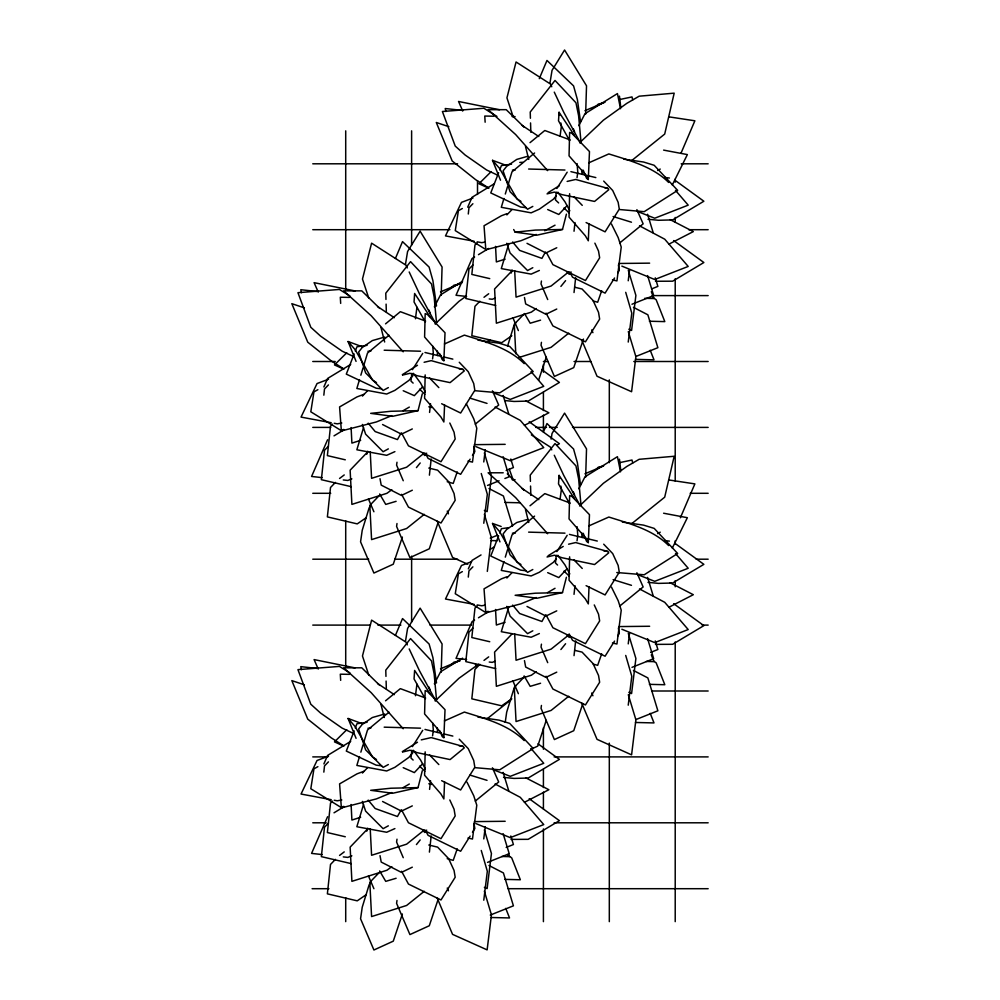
<?xml version="1.0" encoding="UTF-8"?>
<svg xmlns="http://www.w3.org/2000/svg" width="1000" height="1000" viewBox="0 0 1000 1000"><rect width="100%" height="100%" fill="white"/><g stroke="black" fill="none" stroke-linecap="round" stroke-linejoin="round"><path stroke-width="1.5" d="M425.175 374.913L424.6 398.312L440.875 416.938L443.862 421.987L444.575 404.9M425.175 751.862L424.6 775.25L440.875 793.888L443.862 798.938L444.575 781.85M569.625 193.725L569.05 217.125L585.325 235.75L588.312 240.8L589.025 223.713M569.625 556.825L569.05 580.225L585.325 598.862L588.312 603.913L589.025 586.825M441.2 295.325L442.075 267L420.125 231.188L407.575 251.537L405.487 264.312M441.2 672.262L442.075 643.95L420.125 608.138L407.575 628.488L405.487 641.263M585.65 114.138L586.525 85.812L564.575 50L552.038 70.35L549.95 83.125M585.65 477.238L586.525 448.925L564.575 413.113L552.038 433.462L551.112 439.137M443.862 360.7L445.025 332.738L427.488 314.562L425.175 313.625L424.6 337.025L440.875 355.65L443.862 360.7L442.175 359.55L439.9 354.087M443.862 737.65L445.025 709.688L427.488 691.513L425.175 690.575L424.6 713.962L440.875 732.6L443.862 737.65L442.175 736.5L439.9 731.038M588.312 179.513L589.475 151.55L571.938 133.387L569.625 132.438L569.05 155.838L585.325 174.462L588.312 179.513L586.638 178.363L583.212 170.162M588.312 542.625L589.475 514.663L571.938 496.488L569.625 495.55L569.05 518.938L585.325 537.575L588.312 542.625L586.638 541.475L583.212 533.275M574.412 135.412L559.075 112.3L558.513 120.787L569.6 140.55M574.412 498.525L559.075 475.4L558.513 483.9L569.6 503.663M323.837 395.175L324.5 388.988L328.425 384.925M323.837 772.125L324.5 765.938L328.425 761.875M468.288 214L468.95 207.8L472.887 203.738M468.288 577.1L468.95 570.913L472.887 566.85M431.188 459L429.4 475.163M431.188 835.95L429.4 852.113M575.65 277.812L574.025 292.525M575.65 640.925L574.025 655.638M411.863 373.325L410.975 381.087L413.125 383.113M429.562 412.425L430.538 403.738M411.863 750.275L410.975 758.037L413.125 760.062M429.562 789.375L430.538 780.688M556.312 192.15L555.438 199.9L558.638 202.938M574.025 231.238L574.987 222.562M556.312 555.25L555.438 563.013L557.575 565.037M574.025 594.35L574.987 585.662M483.775 461.962L485.275 449.775M483.775 523.25L487.325 494.3L481.262 473.512M487.312 571.4L491.438 537.875L484.35 514.225M483.775 838.913L485.275 826.725M483.775 900.2L487.325 871.25L481.262 850.462M628.237 280.775L629.538 270.113M628.237 342.062L631.788 313.113L625.712 292.325M628.237 643.888L629.538 633.225M628.237 705.175L631.788 676.213L625.712 655.438M415.438 318.775L416.938 307.288M415.438 695.725L416.938 684.225M560.075 136.15L561.4 126.1L560.887 123.025M560.075 499.263L561.4 489.2L560.887 486.138M432.575 358.9L433.312 353.338L432.75 346.2M432.575 735.837L433.312 730.288L432.75 723.15M577.025 177.712L577.775 172.15L577.1 163.588M577.025 540.812L577.775 535.262L577.1 526.7M397 462.238L396.587 465.125L403.25 480.737M397 523.525L396.587 526.413L409.925 557.638L429.288 548.8L438.4 521.638M397 839.188L396.587 842.075L403.25 857.688M397 900.475L396.587 903.363L409.925 934.587L429.288 925.75L438.4 898.587M541.45 281.05L541.038 283.938L547.712 299.55M541.45 342.337L541.038 345.225L554.388 376.45L573.737 367.612L583.475 339.062M505.225 722.312L506.675 712.212L513.5 690.025L515.638 685.975M541.45 644.163L541.038 647.05L547.712 662.663M541.45 705.45L541.038 708.337L554.388 739.562L573.737 730.713L582.85 703.562M422.287 393.825L418.05 410.637L392.612 416.325L370.675 413.35L390.9 411.275L418.05 410.637M422.287 770.775L418.05 787.588L392.612 793.275L370.675 790.3L390.9 788.225L418.05 787.588M566.413 214.163L562.5 229.45L537.062 235.138L515.125 232.162L513.675 229.537M566.413 577.263L562.5 592.562L537.062 598.25L515.125 595.275L535.363 593.2L562.5 592.562M359.513 379.637L356.85 388.488L386.688 394.025L394.9 390.35L408.95 380.375L412.875 375.7M360.85 375.213L363.062 367.837M363.95 364.888L367.5 353.088L389.025 335.25M363.512 427.65L356.85 449.775L386.688 455.312L394.9 451.637M503.963 198.45L501.3 207.3L531.138 212.838L539.362 209.163L553.413 199.2L556.35 195.688M505.3 194.025L507.512 186.65M508.413 183.7L511.962 171.9L534.587 153M508.85 243.512L501.3 268.587L531.138 274.125L539.362 270.45M359.513 756.587L356.85 765.438L386.688 770.975L394.9 767.3L408.95 757.325L412.875 752.65M360.85 752.163L363.062 744.788M363.95 741.838L367.5 730.025L389.025 712.2M363.512 804.6L356.85 826.725L386.688 832.262L394.9 828.575M503.963 561.562L501.3 570.413L531.138 575.95L539.362 572.263L553.413 562.3L556.35 558.787M505.3 557.137L507.512 549.763M508.413 546.812L511.962 535L534.587 516.112M508.85 606.613L501.3 631.7L531.138 637.238L539.362 633.55M366.775 454.212L367.688 451.25M511.225 273.025L512.137 270.062M507.587 346.138L513.5 326.912L515.638 322.863M366.775 831.15L367.688 828.2M538.625 380.15L546.225 357.262M457.225 471.9L453.212 483.425L447.2 481.737M601.688 290.712L597.663 302.238L593.162 300.975M457.225 848.85L453.212 860.375L447.2 858.688M601.688 653.825L597.663 665.35L593.162 664.075M354.162 353.963L346.3 374.113L376.15 388.2L381.625 388.862M355.275 351.075L356.962 346.763L367.1 345.337M498.612 172.775L490.763 192.925L520.6 207.013L526.075 207.675M499.738 169.887L501.413 165.575L511.55 164.15M354.162 730.9L346.3 751.062L376.15 765.15L381.625 765.812M355.275 728.025L356.962 723.713L367.1 722.288M498.612 535.875L490.763 556.038L520.6 570.112L526.075 570.788M499.738 533L501.413 528.688L508.65 527.663M395.425 258.45L402.525 241.625L429.113 267.075L432.925 280.712L436.525 306.062M539.288 78.662L546.975 60.45L573.562 85.887L577.375 99.525L580.55 121.888M395.425 635.4L402.525 618.575L429.113 644.025L432.925 657.663L436.525 683M680.987 153.25L694.875 120.787L669.038 116.875M680.375 517.775L694.875 483.888L669.038 479.988M323.888 386.95L327.575 378.488L350.712 364.412M327.575 439.775L311.575 476.463L322.137 477.625M467.725 207.175L472.038 197.3L493.888 184M323.888 763.9L327.575 755.438L350.712 741.363M327.575 816.725L311.575 853.4L322.137 854.575M468.338 568.875L472.038 560.413L481.037 554.938M402.388 537.062L393.275 564.212L373.913 573.05L360.562 541.825L362.225 530.288L369.05 508.1L371.188 504.05M402.388 914L393.275 941.162L373.913 950L360.562 918.775L362.225 907.237L369.05 885.05L371.188 881M546.225 720.375L537.725 746.137L530.812 749.287M672.312 184.975L687.362 154.588L663.612 150.113M672.312 548.075L687.362 517.7L663.612 513.225M434.35 306.85L440.562 294.862L462.612 281.2M578.8 125.662L585.013 113.675L617.438 93.575L620.525 108.713M434.35 683.8L440.562 671.812L462.612 658.15M578.8 488.775L585.013 476.788L617.438 456.688L620.525 471.825M400.988 433.225L397.45 439.575L375.188 431.575L368.2 423.175M545.438 252.037L541.912 258.387L519.637 250.387L512.65 241.988M400.988 810.175L397.45 816.525L375.188 808.525L368.2 800.125M545.438 615.15L541.912 621.5L519.637 613.5L512.65 605.1M470.1 459.162L460.637 474.312L428.088 458.387L425.35 453.275M472.475 455.375L474.837 451.587L473.938 446.175M614.55 277.975L605.087 293.125L572.537 277.2L569.8 272.087M617.712 272.925L619.288 270.4L618.387 264.988M470.1 836.112L460.637 851.25L428.088 835.337L425.35 830.225M472.475 832.325L474.837 828.538L473.938 823.125M614.55 641.087L605.087 656.225L572.537 640.312L569.113 633.925M617.712 636.038L619.288 633.513L618.387 628.1M412.425 369.663L422.725 353.387M556.875 188.475L567.175 172.2M412.425 746.612L422.725 730.337M556.875 551.587L567.175 535.312M426.688 453.175L424.888 455.538L422.75 453.512M571.138 271.988L569.338 274.35L567.2 272.325M426.688 830.125L424.888 832.487L422.75 830.462M560.887 286.425L565.588 280.637M416.438 467.612L420.2 462.975M560.887 649.538L565.588 643.737M416.438 844.562L420.2 839.925M567.188 205.512L558.8 214.462L547.675 209.55M422.725 386.7L414.338 395.65L403.212 390.737M567.188 568.625L558.8 577.575L547.675 572.65M422.725 763.65L414.338 772.6L403.212 767.675M506.875 214.9L512 209.562M362.425 396.087L367.55 390.75M512 270.85L494.588 288.988L496.362 323.212L531.4 312.113L536.263 308.538M367.55 452.038L350.138 470.175L351.9 504.387L386.95 493.3L391.812 489.725M524.513 313.538L514.275 324.212L515.8 353.762M380.062 494.725L369.812 505.4L371.587 539.612L406.625 528.513L424.275 514.35M506.875 578.013L512 572.675M362.425 773.037L367.55 767.7M512 633.962L494.588 652.1L496.362 686.312L531.4 675.212L536.263 671.65M367.55 828.988L350.138 847.125L351.9 881.338L386.95 870.238L391.812 866.675M524.513 676.65L514.275 687.325L516.05 721.538L551.087 710.438L568.725 696.275M380.062 871.675L369.812 882.35L371.587 916.562L406.625 905.462L424.275 891.3M476.925 242.987L474.963 245.012L471.825 274.425L489.75 278.625M472.887 265.025L468.95 269.088L465.812 298.5L495.675 305.5M332.475 424.162L330.513 426.2L327.375 455.613L345.288 459.812M328.425 446.213L324.5 450.275L321.362 479.688L351.225 486.675M479.875 301.225L474.963 306.3L471.825 335.712L501.688 342.7L511.812 335.737M335.425 482.413L330.513 487.488L327.375 516.9L357.238 523.888L366.1 517.8M476.925 606.087L474.963 608.125L471.825 637.537L489.75 641.725M472.887 628.138L468.95 632.2L465.812 661.612L495.675 668.6M332.475 801.112L330.513 803.15L327.375 832.562L345.288 836.762M479.875 664.338L474.963 669.412L471.825 698.825L501.688 705.812L511.812 698.85M328.425 823.162L324.5 827.225L321.362 856.637L351.225 863.625M335.425 859.362L330.513 864.438L327.375 893.85L357.238 900.837L366.1 894.75M491.213 171.6L478.925 183.75L488.862 188.25M346.75 352.788L334.475 364.925L342.987 368.787M346.75 729.737L334.475 741.875L342.987 745.738M596.237 106.163L598.413 104.012L602.987 103.05M450.7 288.412L453.95 285.2L460.062 283.913M596.237 469.263L598.413 467.125L602.987 466.163M450.7 665.362L453.95 662.15L460.062 660.863M579.575 142.812L603.387 120.188L626.812 103.35L639.175 96.188L674.188 93.162L664.7 134.075L631.85 160.463M435.125 323.988L458.925 301.375L466.325 296.05M579.575 505.913L603.387 483.288L626.812 466.463L639.175 459.3L674.188 456.275L664.7 497.188L631.85 523.575M435.125 700.938L458.925 678.312L478.663 664.15M568.725 271.875L551.087 286.038L516.05 297.137L514.675 270.7M424.275 453.062L406.625 467.225L371.587 478.325L370.225 451.887M568.725 333.162L551.087 347.325L518.962 357.5M568.725 634.987L551.087 649.15L516.05 660.25L514.675 633.812M424.275 830.013L406.625 844.175L371.587 855.275L370.225 828.838M530.013 142.662L544.8 130.5L570.1 139.913M385.55 323.85L400.35 311.688L425.637 321.1M530.013 505.775L544.8 493.612L570.1 503.025M385.55 700.8L400.35 688.637L425.637 698.05M619.725 242.95L643.138 223.85L636.888 209.65M475.275 424.137L498.688 405.037L492.438 390.838M619.725 606.05L643.138 586.962L636.888 572.762M475.275 801.075L498.688 781.988L492.438 767.788M510.938 699.775L487.4 718.6M486.2 342.587L489.8 339.787M484 297.288L488.688 293.75M339.55 478.475L344.237 474.938M484 660.4L488.688 656.862M339.55 855.425L344.237 851.888M548.062 192.688L559.425 185.65M402.35 374.65L417.488 365.275M548.062 555.788L563.212 546.413M402.35 751.6L417.488 742.225M474.6 257.025L472.038 258.587L456.025 295.275L466.6 296.438M478.462 254.675L488.75 248.425M334.012 435.863L344.288 429.6M490.025 549.462L493.888 547.112M474.6 620.125L472.038 621.7L456.025 658.375L466.6 659.55M478.462 617.788L488.75 611.525M334.012 812.812L344.288 806.55M556.812 445.275L559.412 443.713L529.2 421.763M555.037 225.175L544.712 230.75M403.075 410.7L409.338 407.088M547.537 592.625L555.037 588.288M403.075 787.65L409.338 784.038M462.337 208.512L458.4 210.7L455.275 230.613L485.138 249.075M657.638 170.512L660.25 169.062M317.887 389.7L313.95 391.887L310.812 411.8L340.675 430.262L343.575 429.475M462.337 571.625L458.4 573.812L455.275 593.725L485.138 612.175L488.025 611.388M657.638 533.625L660.25 532.175M317.887 766.65L313.95 768.838L310.812 788.75L340.675 807.2L343.575 806.413M532.812 206.412L527.575 209.25L510.075 191.7L503.088 170.85L506.613 166.388L516.8 159.4L527.812 156.25M532.812 267.7L527.575 270.538L510.075 252.987L506.812 243.263M388.35 387.6L383.113 390.438L365.625 372.887L358.625 352.038L362.15 347.575L372.337 340.588L384.738 337.038M388.35 448.875L383.113 451.725L365.625 434.175L362.362 424.438M532.812 569.513L527.575 572.362L510.075 554.812L503.088 533.962L506.613 529.487L516.8 522.513L527.812 519.35M532.812 630.8L527.575 633.65L510.075 616.1L506.812 606.362M388.35 764.538L383.113 767.387L365.625 749.837L358.625 728.988L362.15 724.513L372.337 717.537L384.738 713.988M388.35 825.825L383.113 828.675L365.625 811.125L362.362 801.388M668.888 244.163L693.312 231.6L670.062 219.6M524.438 425.35L548.862 412.788L525.612 400.788M668.888 607.275L693.312 594.7L670.062 582.712M524.438 802.3L548.862 789.725L525.612 777.738M556.763 247.75L545.9 252.975L527.013 243.337M556.763 309.037L545.9 314.262L525.675 303.938L524.462 297.5M412.312 428.938L401.45 434.162L382.562 424.525M412.312 490.225L401.45 495.45L381.213 485.125L380.012 478.688M556.763 610.862L545.9 616.087L527.013 606.45M556.763 672.15L545.9 677.375L525.675 667.05L524.462 660.612M412.312 805.888L401.45 811.112L382.562 801.475M412.312 867.175L401.45 872.4L381.213 862.075L380.012 855.638M588.888 162.775L608.837 153.925C629.587 160.512 652.95 166.637 668.637 182.45M444.438 343.963L464.387 335.112C485.138 341.7 508.5 347.825 524.188 363.625M588.888 525.887L608.837 517.038C629.587 523.625 652.95 529.738 668.637 545.55M444.438 720.913L464.387 712.062C485.138 718.65 508.5 724.762 524.188 740.575M536.237 234.45L520.85 240.763L485.812 249.75L484.038 225.75L501.45 215.725L507 213.65M391.788 415.625L376.4 421.95L341.362 430.938L339.588 406.938L357 396.912L363.925 394.312M536.237 597.55L520.85 603.875L485.812 612.863L484.038 588.85L501.45 578.825L507 576.75M391.788 792.575L376.4 798.9L341.362 807.887L339.588 783.888L357 773.863L363.925 771.263M584.95 110.688L605.075 102.175M440.5 291.875L462.062 282.762M584.95 473.787L603.638 465.9M440.5 668.812L459.188 660.925M652.087 288.712L657.875 286.4L655.263 277.825M631.987 304.237L653.688 295.575L647.588 275.562M636.175 356.35L657.875 347.688L647.862 314.8L633.45 307.362M506.188 470.475L513.413 467.587L510.812 459.012M487.537 485.425L499.1 480.812M504.888 478.5L509.225 476.763L503.137 456.75M490.275 538.112L497.512 535.225M650.638 652.4L657.875 649.513L655.263 640.925M631.987 667.35L653.688 658.688L647.588 638.675M636.175 719.463L657.875 710.8L647.862 677.913L633.45 670.475M506.188 847.425L513.413 844.538L510.812 835.962M487.537 862.375L509.225 853.713L503.137 833.7M490.275 915.062L513.413 905.825L503.413 872.938L488.988 865.5M494.95 298.212L492.262 299.262L489.237 298.938M351.85 478.862L347.8 480.45L343.275 479.95M494.95 661.312L492.262 662.375L489.237 662.038M351.85 855.812L347.8 857.4L343.275 856.9M472.987 198.025L461.488 202.362L445.487 235.912L474.162 241.262M328.525 379.212L317.038 383.55L301.038 417.1L331.225 422.725M471.55 561.675L461.488 565.462L445.487 599.025L474.162 604.375M328.525 756.15L317.038 760.5L301.038 794.05L331.225 799.675M505.125 259.15L496.362 261.925L495.55 246.363M360.662 440.337L351.9 443.1L351.1 427.55M505.125 622.25L496.362 625.025L495.55 609.475M360.662 817.275L351.9 820.05L351.1 804.5M540.575 320.138L530.188 323.225L524.862 314.113M396.125 501.325L385.737 504.412L379.65 493.988M540.575 683.25L530.188 686.338L524.1 675.913M396.125 878.275L385.737 881.363L379.65 870.938M547.025 193.888L554.462 192.1L562 194.625L594.55 201.438L608.75 189.737L607.625 188.312L575.675 179.462L567.15 181.425M402.575 375.075L410 373.288L417.55 375.812L450.087 382.625L464.288 370.925L463.162 369.5L431.225 360.65L424.113 362.275M547.025 557L554.462 555.212L562 557.725L594.55 564.55L608.75 552.85L607.625 551.425L575.675 542.562L568.575 544.2M402.575 752.025L410 750.238L417.55 752.75L450.087 759.575L464.288 747.875L463.162 746.45L431.225 737.588L421.275 739.875M619.788 99.5L632 96.925L632.712 99.9M619.788 462.612L632 460.025L632.712 463.013M484.75 242.113L481.712 242.675L477.188 241.825M341.8 423.025L337.262 423.85L334.237 423.288M484.75 605.225L481.712 605.775L477.188 604.938M341.8 799.975L337.262 800.8L334.237 800.238M515.125 232.162L535.363 230.087L562.5 229.45M512.388 170.1L515.337 169.913M528.625 169.025L564.963 170.037M367.938 351.287L370.887 351.1M384.175 350.213L420.513 351.225M512.388 533.212L515.337 533.013M528.625 532.137L564.963 533.15M367.938 728.238L370.887 728.037M384.175 727.163L420.513 728.175M519.775 162.425L522.75 162.312M618.787 263.475L649.638 263.15M474.338 444.663L505.188 444.338M618.787 626.587L649.638 626.263M474.338 821.612L505.188 821.287M312.762 163.8L457.587 163.8M681.2 163.8L708.162 163.8M312.762 229.7L449.925 229.7M688.688 229.7L708.162 229.7M652.212 295.6L708.162 295.6M312.762 361.5L335.225 361.5M543.413 361.5L548 361.5M574.062 361.5L590.913 361.5M633.825 361.5L708.162 361.5M312.762 427.4L330.725 427.4M535.75 427.4L546.475 427.4M549.538 427.4L557.2 427.4M572.525 427.4L708.162 427.4M503.212 472.788L488.125 472.788L515.675 497.675L547.65 533.725M312.762 493.3L330.725 493.3M690.188 493.3L708.162 493.3M312.762 559.2L368.7 559.2M394.75 559.2L457.587 559.2M696.175 559.2L708.162 559.2M312.762 625.1L370.225 625.1M377.887 625.1L400.875 625.1M430 625.1L471.375 625.1M702.163 625.1L708.162 625.1M652.212 691L708.162 691M312.762 756.9L327.738 756.9M554.138 756.9L708.162 756.9M312.762 822.8L326.238 822.8M554.138 822.8L708.162 822.8M312.1 888.7L328.9 888.7M508.162 888.7L708.162 888.7M493.862 116.213L484.775 116.05L485.138 122.212M512.038 116.538L515.075 116.587M349.412 297.4L340.312 297.238L340.675 303.4M512.038 479.637L515.075 479.7M349.412 674.35L340.312 674.188L340.675 680.35M644.737 298.312L654 298.538L651.287 291.688M649.388 321.238L664.812 321.613L656.15 299.725L652.325 297.05M635.487 359.375L654 359.825L650.212 350.238M504.925 502.425L520.35 502.8M491.025 540.562L497.2 540.712M646.287 661.45L654 661.637L651.287 654.8M649.388 684.35L664.812 684.725L656.15 662.825L653.6 661.05M635.487 722.475L654 722.925L650.212 713.35M501.825 856.475L509.538 856.663L508.462 853.925M504.925 879.375L520.35 879.75L511.7 857.862L507.875 855.175M491.025 917.5L509.538 917.95L505.75 908.375M616.788 572.525L644.188 574.788L677.663 553.488L654.188 528.387L643.55 525.125L622.337 522.075M619.763 209.55L644.188 211.675L677.663 190.375L654.188 165.287L643.55 162.025L623.862 159.175M475.312 390.737L499.725 392.863L533.2 371.562L509.738 346.463L499.1 343.2L477.887 340.15M475.312 767.688L499.725 769.812L533.2 748.512L509.738 723.413L499.1 720.15L477.887 717.1M647.987 219.25L658.475 220.275L672.65 219.9L703.863 201.238L674.912 180.2M655.475 281.262L672.65 281.188L703.863 262.525L673.662 240.575M505.025 400.575L514.025 401.463L528.188 401.087L559.412 382.425L541.788 369.625M647.987 582.35L658.475 583.387L672.65 583.013L703.863 564.35L674.912 543.312M655.475 644.375L672.65 644.3L703.863 625.638L673.662 603.688M503.537 777.375L514.025 778.413L528.188 778.037L559.412 759.375L538.013 743.825M511.025 839.4L528.188 839.325L559.412 820.662L529.2 798.713M463.062 110.475L445.225 108.525L445.925 111.55M317.125 291.5L300.775 289.713L301.475 292.738M317.125 668.438L300.775 666.65L301.475 669.688M664.975 177.488L669.425 178.025M664.975 540.6L669.425 541.125M604.888 187.85L607.625 188.312M459.062 368.8L463.162 369.5M603.513 550.725L607.625 551.425M459.062 745.75L463.162 746.45M499.513 109.75L458.55 101.475L462.7 110.913M355.062 290.938L314.1 282.663L318.25 292.1M355.062 667.887L314.1 659.6L318.25 669.05M612.438 279.9L616.938 280.912L621.237 247.075L618.2 237.625L611.462 224.013M467.975 461.087L472.488 462.1L476.788 428.263L473.75 418.812L466.337 403.837M612.438 643.012L616.938 644.013L621.237 610.188L618.2 600.737L611.462 587.112M467.975 838.037L472.488 839.038L476.788 805.212L473.75 795.763L467.013 782.15M570.9 171.65L595.837 177.587M574.725 287.25L582.062 289L593.05 300.487L598.525 312.35L599.65 319.113L585.45 341.838L552.9 325.925L546.05 313.125M424.988 352.488L441.112 356.325M444.05 357.025L452.85 359.125M428.812 406.8L431.737 407.5M428.812 468.088L437.612 470.175L448.6 481.675L454.062 493.537L455.188 500.3L440.988 523.025L408.45 507.113L401.587 494.312M569.438 534.4L597.3 541.05M574.725 650.35L582.062 652.1L593.05 663.587L598.525 675.45L599.65 682.225L585.45 704.95L552.9 689.025L546.05 676.237M424.988 729.425L441.112 733.275M444.05 733.975L452.85 736.075M428.812 783.737L431.737 784.438M428.812 845.025L437.612 847.125L448.6 858.612L454.062 870.475L455.188 877.25L440.988 899.975L408.45 884.05L401.587 871.263M500.513 180.2L492.537 160.338L506.25 165.387M356.062 361.388L348.088 341.525L361.8 346.575M499.95 541.888L492.537 523.45L501.163 526.5M356.062 738.337L348.088 718.475L361.8 723.525M613.088 216.525L631.475 222.213M470.05 398.15L487.025 403.4M613.088 579.637L631.475 585.325M470.05 775.1L487.025 780.35M448.85 126.688L436.3 122.487L452.2 161L475.7 179.713L488.4 187.838M304.4 307.875L291.837 303.675L307.75 342.188L331.25 360.9L343.95 369.025M304.4 684.825L291.837 680.612L307.75 719.137L331.25 737.85L343.95 745.975M637.487 211.475L654.725 218.225L688.2 205.15L675.487 190.387M493.038 392.663L510.275 399.412L543.75 386.337L531.038 371.575M637.487 574.587L654.725 581.325L688.2 568.263L675.487 553.5M493.038 769.613L510.275 776.35L543.75 763.288L531.038 748.525M628.825 329.212L631.587 330.45L635.887 295.4L628.3 270.325M484.363 510.4L487.125 511.637L491.438 476.587L484.35 452.938M467.775 564.237L452.562 557.413L437.275 521.25M628.825 692.312L631.587 693.562L635.887 658.5L628.3 633.425M484.363 887.337L487.125 888.587L491.438 853.525L484.35 829.887M621.85 266.112L654.725 279.513L688.2 266.438L664.725 239.188L639.513 225.837M475.988 446.662L510.275 460.7L543.75 447.625L520.275 420.375L495.062 407.025M621.85 629.225L654.725 642.613L688.2 629.55L664.725 602.3L639.513 588.95M475.988 823.612L510.275 837.638L543.75 824.575L520.275 797.325L495.062 783.975M497.875 175.275L486.613 169.988L465.112 155L455.238 146.088L442.4 111.5L483.888 108.263L496.938 116.412M353.425 356.463L342.15 351.175L320.662 336.188L310.788 327.275L297.95 292.688L339.438 289.45L349.875 295.975M353.425 733.413L342.15 728.125L320.662 713.138L310.788 704.212L297.95 669.638L339.438 666.4L349.875 672.913M586.1 222.55L605.087 231.838L619.288 209.112L618.162 202.35L612.7 190.487L603.7 181.088M441.65 403.738L460.637 413.025L474.837 390.3L473.713 383.537L468.237 371.662L459.25 362.262M586.1 585.662L605.087 594.938L619.288 572.225L618.162 565.45L612.7 553.587L603.7 544.188M441.65 780.688L460.637 789.975L474.837 767.25L473.713 760.475L468.237 748.612L459.25 739.212M488.988 488.55L503.413 495.988L512.55 526.013M520.95 201.388L517.025 198.962L499.538 168.388L492.537 160.338M376.5 382.575L372.575 380.15L355.087 349.575L348.088 341.525M520.95 564.5L517.025 562.075L499.538 531.5L492.537 523.45M376.5 759.525L372.575 757.1L355.087 726.525L348.088 718.475M531.35 434.9L550.487 447.163L551.75 449.85M522.038 125.363L538.8 136.512M377.575 306.55L394.35 317.7M522.038 488.475L538.8 499.625M377.575 683.5L394.35 694.65M563.987 208L569.338 213.062M419.538 389.188L424.888 394.25M563.987 571.112L569.338 576.175M567.2 635.438L569.338 637.463M419.538 766.137L424.888 771.2M524.2 127.25L506.225 109.675L488.125 109.675L515.675 134.575L547.65 170.613M379.75 308.438L361.775 290.863L343.675 290.863L371.225 315.763L403.2 351.8M507.287 473.825L524.2 490.363M379.75 685.387L361.775 667.812L343.675 667.812L371.225 692.712L403.2 728.75M574 196.812L582.25 205.362M429.55 377.987L438.837 387.612M574 559.913L582.25 568.462M429.55 754.938L438.837 764.562M557.875 192.15L565 201.85L569.8 210.8M557.875 555.262L565 564.963L569.8 573.913M413.413 373.338L420.55 383.038L425.35 391.987M413.413 750.288L420.55 759.987L425.35 768.938M429.95 316.6L414.625 293.475L414.05 301.975L425.15 321.737M429.95 693.55L414.625 670.425L414.05 678.925L425.15 698.688M580.1 142.487L563.775 112.338L554.275 92.137M580.1 505.6L563.775 475.45L554.275 455.238M435.65 323.675L419.325 293.525L409.188 271.975M435.65 700.625L419.325 670.475L409.188 648.925M546.725 253.125L552.9 264.637L585.45 280.55L599.65 257.825L598.525 251.062L594.875 243.15M546.05 614.95L552.9 627.737L585.45 643.662L599.65 620.938L598.525 614.163L594.263 604.938M401.587 433.025L408.45 445.825L440.988 461.737L455.188 439.012L454.062 432.25L449.812 423.025M401.587 809.975L408.45 822.763L440.988 838.688L455.188 815.962L454.062 809.2L449.812 799.963M551.75 86.75L550.487 84.05L516.05 61.988L506.938 97.863L513.2 116.9M407.287 267.938L406.025 265.238L371.6 243.175L362.475 279.05L368.75 298.087M407.287 644.875L406.025 642.188L371.6 620.125L362.475 656L368.75 675.025M591.712 329.913L592.925 332.663M591.712 693.025L592.925 695.763M447.262 511.1L448.462 513.85M447.262 888.05L448.462 890.788M513.2 480L509.263 469.1M512.913 317.8L518.375 330.575M512.913 680.913L518.375 693.688M368.45 498.988L373.913 511.763M368.45 875.938L373.913 888.713M573.4 128.863L574.538 131.762M573.4 491.962L574.538 494.875M428.938 310.05L430.087 312.95M428.938 687L430.087 689.9M581.737 340.062L597.025 376.238L631.587 391.737L635.887 356.688L628.3 331.613M581.737 703.175L597.025 739.338L631.587 754.85L635.887 719.788L628.3 694.712M437.275 898.2L452.562 934.362L487.125 949.875L491.438 914.812L484.35 891.175M647.588 214.275L653.25 232.862M647.588 577.388L653.25 595.975M503.137 395.462L508.787 414.05M503.137 772.412L508.787 791M525.462 146.412L528.75 159.375M525.462 509.513L528.75 522.487M381 327.587L384.663 342M381 704.538L384.288 717.513M475.45 663.825L476.075 666.85M559.075 112.3L559.6 115.363M559.075 475.4L559.6 478.475M580.55 485L577.375 462.638L573.562 449L546.975 423.55L543.425 431.962L543.413 415.138M619.45 96.1L620.712 106.85M619.45 459.212L620.712 469.95M581.1 143.188L578.612 115.75L575.95 102.775L555.025 80.45L530.225 112.025L530.413 118.25M580.962 504.775L578.612 478.862L575.95 465.887L555.025 443.562L530.225 475.138L530.413 481.362M436.512 322.85L434.15 296.938L431.5 283.962L410.562 261.637L385.775 293.212L385.962 299.438M436.512 699.8L434.15 673.888L431.5 660.913L410.562 638.587L385.775 670.163L385.962 676.388M581.75 169.887L582.038 174.338M581.75 533L582.038 537.45M437.3 351.075L437.575 355.525M437.3 728.025L437.575 732.475M530.55 122.925L530.837 132.262M530.55 486.037L530.837 495.375M386.1 304.113L386.337 311.9M386.1 681.062L386.337 688.838M675.212 179.125L675.212 182.188M675.212 217.438L675.212 222.037M675.212 278.75L675.212 481.037M675.212 540.812L675.212 543.875M675.212 580.662L675.212 586.788M675.212 641.963L675.212 921.65M609.312 379.888L609.312 462.65M609.312 743.112L609.312 921.65M543.413 364.562L543.413 372.225M543.413 392.15L543.413 410.55M543.413 727.788L543.413 749.237M543.413 769.163L543.413 787.55M543.413 792.15L543.413 809.013M543.413 828.938L543.413 921.65M477.512 180.662L477.512 194.45M411.613 130.85L411.613 245.025M411.613 556.138L411.613 622.038M345.712 130.85L345.712 289.475M345.712 520.887L345.712 666.475M345.712 897.688L345.712 921.65"/></g></svg>
